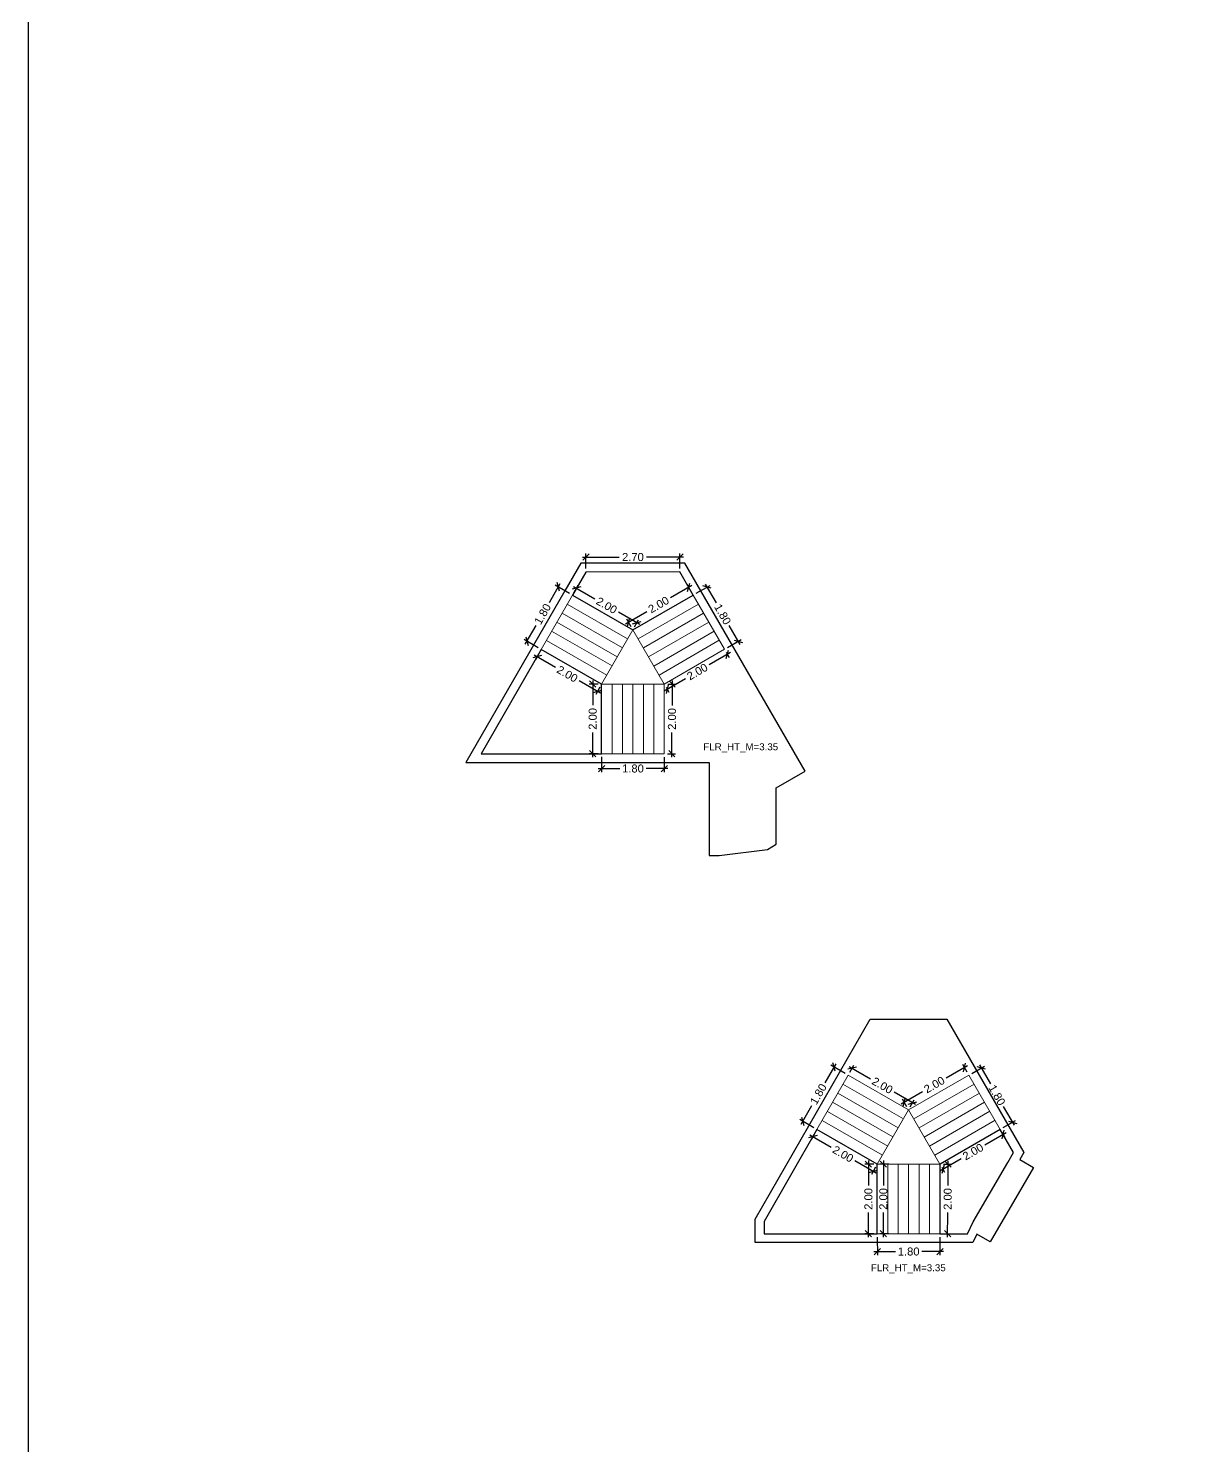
# Model space of a CAD drawing. Header units: metres. Extents: x 256329 to 886268, y -249371 to 355.
# Drawn here: x 281905.09 to 281938.31, y -238.86 to -198.13 of the extents above; entities that cross this region are included whole.
import ezdxf

# ---------------------------------------------------------------- set-up
doc = ezdxf.new("R2010")
doc.units = ezdxf.units.M
doc.header["$MEASUREMENT"] = 0
doc.header["$PDMODE"] = 35
doc.linetypes.add('CONTINOUS', pattern=[0])
doc.layers.get('0').update_dxf_attribs({"lineweight": 18})
doc.layers.get('Defpoints').update_dxf_attribs({"lineweight": 20})
for name, color, linetype, plot in [('BLK_1_FLR_9_STAIR_3', 7, 'Continuous', False), ('BLK_1_FLR_9_STAIR_3_LANDING_1', 7, 'Continuous', False), ('BLK_1_FLR_9_STAIR_3_LANDING_2', 7, 'Continuous', False), ('BLK_1_FLR_9_STAIR_4', 7, 'Continuous', False), ('BLK_1_FLR_9_STAIR_4_LANDING_1', 7, 'Continuous', False), ('BLK_1_FLR_9_STAIR_4_LANDING_2', 7, 'Continuous', False)]:
    doc.layers.add(name, color=color, linetype=linetype, plot=plot)
for name, color, linetype, lineweight in [('BLK_1_FLR_9_STAIR_3_FLIGHT_1', 7, 'Continuous', 0), ('BLK_1_FLR_9_STAIR_3_FLIGHT_2', 7, 'Continuous', 0), ('BLK_1_FLR_9_STAIR_3_FLIGHT_3', 1, 'Continuous', 0), ('BLK_1_FLR_9_STAIR_4_FLIGHT_1', 7, 'Continuous', 0), ('BLK_1_FLR_9_STAIR_4_FLIGHT_2', 7, 'Continuous', 0), ('BLK_1_FLR_9_STAIR_4_FLIGHT_3', 1, 'Continuous', 0)]:
    doc.layers.add(name, color=color, linetype=linetype, lineweight=lineweight)
doc.layers.add('SPA COMMENT', color=7, linetype='Continuous', true_color=0xeb0505)
doc.styles.get("Standard").update_dxf_attribs({"font": 'arial.ttf'})
doc.dimstyles.new('METRIC DIM', dxfattribs={"dimtxt": 0.23, "dimasz": 0.18, "dimexe": 0.1, "dimexo": 0.1, "dimgap": 0.09, "dimtad": 0, "dimzin": 0, "dimdsep": 46, "dimtxsty": 'Standard', "dimblk": 'OBLIQUE', "dimcen": 0, "dimdle": 0.1, "dimclrd": 147, "dimclre": 147, "dimclrt": 7, "dimadec": 0, "dimazin": 0, "dimtfac": 1, "dimtofl": 0, "dimtmove": 0, "dimatfit": 2, "dimfxl": 0.125, "dimtolj": 1, "dimtzin": 0, "dimarcsym": 0})

# ---------------------------------------------------------------- blocks, each defined once
blk = doc.blocks.new('_Oblique')
at = {"color": 0, "linetype": 'ByBlock', "lineweight": -2}
blk.add_line((-0.5, -0.5), (0.5, 0.5), dxfattribs=at)
blk = doc.blocks.new('*D673')
at = {"layer": 'BLK_1_FLR_9_STAIR_3_FLIGHT_2', "color": 147, "lineweight": -2, "transparency": 16777216}
for p, q in [((281929.485289, -232.86884), (281929.485473, -233.380812)), ((281931.285289, -232.868193), (281931.285473, -233.380165)), ((281929.385437, -233.280848), (281930.007937, -233.280624)), ((281931.385437, -233.280129), (281930.762937, -233.280352))]:
    blk.add_line(p, q, dxfattribs=at)
at = {"layer": 'Defpoints', "color": 0, "linetype": 'CONTINOUS', "transparency": 16777216}
for p in [(281929.485253, -232.76884, 0.042641), (281931.285253, -232.768193, 0.042641), (281929.485437, -233.280812)]:
    blk.add_point(p, dxfattribs=at)
at = {"layer": 'BLK_1_FLR_9_STAIR_3_FLIGHT_2', "color": 147, "linetype": 'CONTINOUS', "lineweight": -2, "transparency": 16777216, "xscale": 0.18, "yscale": 0.18, "zscale": 0.18}
for p, rotation in [((281929.485437, -233.280812), 180.020597), ((281931.285437, -233.280165), 0.020597)]:
    blk.add_blockref('_Oblique', p, dxfattribs=dict(at, rotation=rotation))
at = {"layer": 'BLK_1_FLR_9_STAIR_3_FLIGHT_2', "color": 7, "linetype": 'CONTINOUS', "transparency": 16777216, "insert": (281930.385437, -233.280488), "char_height": 0.23, "attachment_point": 5, "rotation": 0.0205967}
blk.add_mtext('\\A1;1.80', dxfattribs=at)
blk = doc.blocks.new('*D674')
at = {"layer": 'BLK_1_FLR_9_STAIR_3_FLIGHT_1', "color": 147, "lineweight": -2, "transparency": 16777216}
for p, q in [((281932.076775, -227.938868), (281931.460849, -228.293012)), ((281932.067376, -228.12314), (281931.940238, -227.902023)), ((281930.168233, -229.036238), (281930.784159, -228.682094)), ((281930.332217, -229.120819), (281930.205079, -228.899701))]:
    blk.add_line(p, q, dxfattribs=at)
at = {"layer": 'Defpoints', "color": 0, "linetype": 'CONTINOUS', "transparency": 16777216}
for p in [(281932.117221, -228.209832, 0.042641), (281930.254925, -228.986392), (281930.382062, -229.20751, 0.042641)]:
    blk.add_point(p, dxfattribs=at)
at = {"layer": 'BLK_1_FLR_9_STAIR_3_FLIGHT_1', "color": 147, "linetype": 'CONTINOUS', "lineweight": -2, "transparency": 16777216, "xscale": 0.18, "yscale": 0.18, "zscale": 0.18}
for p, rotation in [((281931.990084, -227.988714), 29.897956), ((281930.254925, -228.986392), 209.897956)]:
    blk.add_blockref('_Oblique', p, dxfattribs=dict(at, rotation=rotation))
at = {"layer": 'BLK_1_FLR_9_STAIR_3_FLIGHT_1', "color": 7, "linetype": 'CONTINOUS', "transparency": 16777216, "insert": (281931.122504, -228.487553), "char_height": 0.23, "attachment_point": 5, "rotation": 29.8979558}
blk.add_mtext('\\A1;2.00', dxfattribs=at)
blk = doc.blocks.new('*D675')
at = {"layer": 'BLK_1_FLR_9_STAIR_3_FLIGHT_3', "color": 147, "lineweight": -2, "transparency": 16777216}
for p, q in [((281928.676604, -227.960513), (281929.291958, -228.314112)), ((281928.697793, -228.12435), (281928.813131, -227.923631)), ((281930.584105, -229.056614), (281929.968751, -228.703015)), ((281930.431885, -229.120805), (281930.547224, -228.920086))]:
    blk.add_line(p, q, dxfattribs=at)
at = {"layer": 'Defpoints', "color": 0, "linetype": 'CONTINOUS', "transparency": 16777216}
for p in [(281928.763308, -228.010336), (281928.64797, -228.211055, 0.042641), (281930.382062, -229.20751, 0.042641)]:
    blk.add_point(p, dxfattribs=at)
at = {"layer": 'BLK_1_FLR_9_STAIR_3_FLIGHT_3', "color": 147, "linetype": 'CONTINOUS', "lineweight": -2, "transparency": 16777216, "xscale": 0.18, "yscale": 0.18, "zscale": 0.18}
for p, rotation in [((281928.763308, -228.010336), 150.117187), ((281930.497401, -229.006791), 330.117187)]:
    blk.add_blockref('_Oblique', p, dxfattribs=dict(at, rotation=rotation))
at = {"layer": 'BLK_1_FLR_9_STAIR_3_FLIGHT_3', "color": 7, "linetype": 'CONTINOUS', "transparency": 16777216, "insert": (281929.630355, -228.508563), "char_height": 0.23, "attachment_point": 5, "rotation": 330.1171874}
blk.add_mtext('\\A1;2.00', dxfattribs=at)
blk = doc.blocks.new('*D676')
at = {"layer": 'BLK_1_FLR_9_STAIR_3_LANDING_1', "color": 147, "lineweight": -2, "transparency": 16777216}
for p, q in [((281931.385252, -230.768641), (281931.612531, -230.769658)), ((281931.51298, -230.669212), (281931.509802, -231.379028)), ((281931.503131, -232.869409), (281931.506308, -232.159593)), ((281931.376298, -232.76884), (281931.603577, -232.769857))]:
    blk.add_line(p, q, dxfattribs=at)
at = {"layer": 'Defpoints', "color": 0, "linetype": 'CONTINOUS', "transparency": 16777216}
for p in [(281931.285253, -230.768193, 0.042641), (281931.276299, -232.768392, 0.042641), (281931.503578, -232.76941)]:
    blk.add_point(p, dxfattribs=at)
at = {"layer": 'BLK_1_FLR_9_STAIR_3_LANDING_1', "color": 147, "linetype": 'CONTINOUS', "lineweight": -2, "transparency": 16777216, "xscale": 0.18, "yscale": 0.18, "zscale": 0.18}
for p, rotation in [((281931.512532, -230.769211), 89.743523), ((281931.503578, -232.76941), 269.743523)]:
    blk.add_blockref('_Oblique', p, dxfattribs=dict(at, rotation=rotation))
at = {"layer": 'BLK_1_FLR_9_STAIR_3_LANDING_1', "color": 7, "linetype": 'CONTINOUS', "transparency": 16777216, "insert": (281931.508055, -231.76931), "char_height": 0.23, "attachment_point": 5, "rotation": 89.7435229}
blk.add_mtext('\\A1;2.00', dxfattribs=at)
blk = doc.blocks.new('*D677')
at = {"layer": 'BLK_1_FLR_9_STAIR_3_LANDING_1', "color": 147, "lineweight": -2, "transparency": 16777216}
for p, q in [((281933.187184, -229.863806), (281932.57277, -230.218383)), ((281933.06691, -229.85546), (281933.150556, -230.000401)), ((281931.282286, -230.963119), (281931.8967, -230.608541)), ((281931.335236, -230.854805), (281931.418882, -230.999747))]:
    blk.add_line(p, q, dxfattribs=at)
at = {"layer": 'Defpoints', "color": 0, "linetype": 'CONTINOUS', "transparency": 16777216}
for p in [(281933.016926, -229.768848, 0.042641), (281933.100572, -229.913789), (281931.285253, -230.768193, 0.042641)]:
    blk.add_point(p, dxfattribs=at)
at = {"layer": 'BLK_1_FLR_9_STAIR_3_LANDING_1', "color": 147, "linetype": 'CONTINOUS', "lineweight": -2, "transparency": 16777216, "xscale": 0.18, "yscale": 0.18, "zscale": 0.18}
for p, rotation in [((281933.100572, -229.913789), 29.98915999999999), ((281931.368898, -230.913135), 209.98916)]:
    blk.add_blockref('_Oblique', p, dxfattribs=dict(at, rotation=rotation))
at = {"layer": 'BLK_1_FLR_9_STAIR_3_LANDING_1', "color": 7, "linetype": 'CONTINOUS', "transparency": 16777216, "insert": (281932.234735, -230.413462), "char_height": 0.23, "attachment_point": 5, "rotation": 29.9891596}
blk.add_mtext('\\A1;2.00', dxfattribs=at)
blk = doc.blocks.new('*D678')
at = {"layer": 'BLK_1_FLR_9_STAIR_3_LANDING_2', "color": 147, "lineweight": -2, "transparency": 16777216}
for p, q in [((281927.544861, -229.930041), (281928.160215, -230.28364)), ((281927.701337, -229.858443), (281927.581743, -230.066568)), ((281929.452363, -231.026142), (281928.837008, -230.672543)), ((281929.43543, -230.854898), (281929.315835, -231.063024))]:
    blk.add_line(p, q, dxfattribs=at)
at = {"layer": 'Defpoints', "color": 0, "linetype": 'CONTINOUS', "transparency": 16777216}
for p in [(281927.631566, -229.979864), (281927.75116, -229.771738, 0.042641), (281929.485253, -230.768193, 0.042641)]:
    blk.add_point(p, dxfattribs=at)
at = {"layer": 'BLK_1_FLR_9_STAIR_3_LANDING_2', "color": 147, "linetype": 'CONTINOUS', "lineweight": -2, "transparency": 16777216, "xscale": 0.18, "yscale": 0.18, "zscale": 0.18}
for p, rotation in [((281927.631566, -229.979864), 150.117187), ((281929.365658, -230.976319), 330.117187)]:
    blk.add_blockref('_Oblique', p, dxfattribs=dict(at, rotation=rotation))
at = {"layer": 'BLK_1_FLR_9_STAIR_3_LANDING_2', "color": 7, "linetype": 'CONTINOUS', "transparency": 16777216, "insert": (281928.498612, -230.478091), "char_height": 0.23, "attachment_point": 5, "rotation": 330.1171874}
blk.add_mtext('\\A1;2.00', dxfattribs=at)
blk = doc.blocks.new('*D679')
at = {"layer": 'BLK_1_FLR_9_STAIR_3_LANDING_2', "color": 147, "lineweight": -2, "transparency": 16777216}
for p, q in [((281929.385253, -230.768193), (281929.129602, -230.768193)), ((281929.229602, -230.668193), (281929.229602, -231.377907)), ((281929.229602, -232.868193), (281929.229602, -232.15848)), ((281929.385253, -232.768193), (281929.129602, -232.768193))]:
    blk.add_line(p, q, dxfattribs=at)
at = {"layer": 'Defpoints', "color": 0, "linetype": 'CONTINOUS', "transparency": 16777216}
for p in [(281929.485253, -230.768193, 0.042641), (281929.229602, -232.768193), (281929.485253, -232.768193, 0.042641)]:
    blk.add_point(p, dxfattribs=at)
at = {"layer": 'BLK_1_FLR_9_STAIR_3_LANDING_2', "color": 147, "linetype": 'CONTINOUS', "lineweight": -2, "transparency": 16777216, "xscale": 0.18, "yscale": 0.18, "zscale": 0.18}
for p, rotation in [((281929.229602, -230.768193), 90), ((281929.229602, -232.768193), 270)]:
    blk.add_blockref('_Oblique', p, dxfattribs=dict(at, rotation=rotation))
at = {"layer": 'BLK_1_FLR_9_STAIR_3_LANDING_2', "color": 7, "linetype": 'CONTINOUS', "transparency": 16777216, "insert": (281929.229602, -231.768193), "char_height": 0.23, "attachment_point": 5, "rotation": 90}
blk.add_mtext('\\A1;2.00', dxfattribs=at)
blk = doc.blocks.new('*D680')
at = {"layer": 'BLK_1_FLR_9_STAIR_3_FLIGHT_1', "color": 147, "lineweight": -2, "transparency": 16777216}
for p, q in [((281932.203833, -228.159848), (281932.559763, -227.954442)), ((281932.423167, -227.917814), (281932.734315, -228.456973)), ((281933.422839, -229.650054), (281933.111691, -229.110894)), ((281933.103538, -229.718864), (281933.459468, -229.513458))]:
    blk.add_line(p, q, dxfattribs=at)
at = {"layer": 'Defpoints', "color": 0, "linetype": 'CONTINOUS', "transparency": 16777216}
for p in [(281932.117221, -228.209832, 0.042641), (281933.372856, -229.563442), (281933.016926, -229.768848, 0.042641)]:
    blk.add_point(p, dxfattribs=at)
at = {"layer": 'BLK_1_FLR_9_STAIR_3_FLIGHT_1', "color": 147, "linetype": 'CONTINOUS', "lineweight": -2, "transparency": 16777216, "xscale": 0.18, "yscale": 0.18, "zscale": 0.18}
for p, rotation in [((281932.473151, -228.004426), 119.98916), ((281933.372856, -229.563442), 299.98916)]:
    blk.add_blockref('_Oblique', p, dxfattribs=dict(at, rotation=rotation))
at = {"layer": 'BLK_1_FLR_9_STAIR_3_FLIGHT_1', "color": 7, "linetype": 'CONTINOUS', "transparency": 16777216, "insert": (281932.923003, -228.783934), "char_height": 0.23, "attachment_point": 5, "rotation": 299.9891596}
blk.add_mtext('\\A1;1.80', dxfattribs=at)
blk = doc.blocks.new('*D681')
at = {"layer": 'BLK_1_FLR_9_STAIR_3_FLIGHT_3', "color": 147, "lineweight": -2, "transparency": 16777216}
for p, q in [((281928.288669, -227.889257), (281927.978523, -228.428993)), ((281928.561265, -228.161232), (281928.152142, -227.926139)), ((281927.292214, -229.623349), (281927.602361, -229.083613)), ((281927.664456, -229.721915), (281927.255332, -229.486822))]:
    blk.add_line(p, q, dxfattribs=at)
at = {"layer": 'Defpoints', "color": 0, "linetype": 'CONTINOUS', "transparency": 16777216}
for p in [(281928.64797, -228.211055, 0.042641), (281927.342037, -229.536645), (281927.75116, -229.771738, 0.042641)]:
    blk.add_point(p, dxfattribs=at)
at = {"layer": 'BLK_1_FLR_9_STAIR_3_FLIGHT_3', "color": 147, "linetype": 'CONTINOUS', "lineweight": -2, "transparency": 16777216, "xscale": 0.18, "yscale": 0.18, "zscale": 0.18}
for p, rotation in [((281928.238847, -227.975962), 60.117187), ((281927.342037, -229.536645), 240.1171869999999)]:
    blk.add_blockref('_Oblique', p, dxfattribs=dict(at, rotation=rotation))
at = {"layer": 'BLK_1_FLR_9_STAIR_3_FLIGHT_3', "color": 7, "linetype": 'CONTINOUS', "transparency": 16777216, "insert": (281927.790442, -228.756303), "char_height": 0.23, "attachment_point": 5, "rotation": 60.1171874}
blk.add_mtext('\\A1;1.80', dxfattribs=at)
blk = doc.blocks.new('*D682')
at = {"layer": 'BLK_1_FLR_9_STAIR_4_FLIGHT_2', "color": 147, "lineweight": -2, "transparency": 16777216}
for p, q in [((281920.366972, -214.093539), (281920.056825, -214.633275)), ((281920.639568, -214.365514), (281920.230445, -214.130421)), ((281919.370517, -215.827631), (281919.680663, -215.287895)), ((281919.742758, -215.926197), (281919.333635, -215.691104))]:
    blk.add_line(p, q, dxfattribs=at)
at = {"layer": 'Defpoints', "color": 0, "linetype": 'CONTINOUS', "transparency": 16777216}
for p in [(281920.726273, -214.415337, 0.042641), (281919.42034, -215.740927), (281919.829463, -215.97602, 0.042641)]:
    blk.add_point(p, dxfattribs=at)
at = {"layer": 'BLK_1_FLR_9_STAIR_4_FLIGHT_2', "color": 147, "linetype": 'CONTINOUS', "lineweight": -2, "transparency": 16777216, "xscale": 0.18, "yscale": 0.18, "zscale": 0.18}
for p, rotation in [((281920.317149, -214.180244), 60.117187), ((281919.42034, -215.740927), 240.1171869999999)]:
    blk.add_blockref('_Oblique', p, dxfattribs=dict(at, rotation=rotation))
at = {"layer": 'BLK_1_FLR_9_STAIR_4_FLIGHT_2', "color": 7, "linetype": 'CONTINOUS', "transparency": 16777216, "insert": (281919.868744, -214.960585), "char_height": 0.23, "attachment_point": 5, "rotation": 60.1171874}
blk.add_mtext('\\A1;1.80', dxfattribs=at)
blk = doc.blocks.new('*D683')
at = {"layer": 'BLK_1_FLR_9_STAIR_4_LANDING_1', "color": 147, "lineweight": -2, "transparency": 16777216}
for p, q in [((281924.155078, -214.14315), (281923.539152, -214.497294)), ((281924.145678, -214.327422), (281924.018541, -214.106305)), ((281922.246536, -215.24052), (281922.862462, -214.886376)), ((281922.41052, -215.325101), (281922.283382, -215.103983))]:
    blk.add_line(p, q, dxfattribs=at)
at = {"layer": 'Defpoints', "color": 0, "linetype": 'CONTINOUS', "transparency": 16777216}
for p in [(281924.195524, -214.414114, 0.042641), (281922.333227, -215.190674), (281922.460365, -215.411792, 0.042641)]:
    blk.add_point(p, dxfattribs=at)
at = {"layer": 'BLK_1_FLR_9_STAIR_4_LANDING_1', "color": 147, "linetype": 'CONTINOUS', "lineweight": -2, "transparency": 16777216, "xscale": 0.18, "yscale": 0.18, "zscale": 0.18}
for p, rotation in [((281924.068386, -214.192996), 29.897956), ((281922.333227, -215.190674), 209.897956)]:
    blk.add_blockref('_Oblique', p, dxfattribs=dict(at, rotation=rotation))
at = {"layer": 'BLK_1_FLR_9_STAIR_4_LANDING_1', "color": 7, "linetype": 'CONTINOUS', "transparency": 16777216, "insert": (281923.200807, -214.691835), "char_height": 0.23, "attachment_point": 5, "rotation": 29.8979558}
blk.add_mtext('\\A1;2.00', dxfattribs=at)
blk = doc.blocks.new('*D684')
at = {"layer": 'BLK_1_FLR_9_STAIR_4_FLIGHT_2', "color": 147, "lineweight": -2, "transparency": 16777216}
for p, q in [((281920.754906, -214.164795), (281921.370261, -214.518394)), ((281920.776095, -214.328632), (281920.891434, -214.127913)), ((281922.662408, -215.260896), (281922.047054, -214.907297)), ((281922.510188, -215.325087), (281922.625526, -215.124368))]:
    blk.add_line(p, q, dxfattribs=at)
at = {"layer": 'Defpoints', "color": 0, "linetype": 'CONTINOUS', "transparency": 16777216}
for p in [(281920.841611, -214.214618), (281920.726273, -214.415337, 0.042641), (281922.460365, -215.411792, 0.042641)]:
    blk.add_point(p, dxfattribs=at)
at = {"layer": 'BLK_1_FLR_9_STAIR_4_FLIGHT_2', "color": 147, "linetype": 'CONTINOUS', "lineweight": -2, "transparency": 16777216, "xscale": 0.18, "yscale": 0.18, "zscale": 0.18}
for p, rotation in [((281920.841611, -214.214618), 150.117187), ((281922.575704, -215.211073), 330.117187)]:
    blk.add_blockref('_Oblique', p, dxfattribs=dict(at, rotation=rotation))
at = {"layer": 'BLK_1_FLR_9_STAIR_4_FLIGHT_2', "color": 7, "linetype": 'CONTINOUS', "transparency": 16777216, "insert": (281921.708657, -214.712845), "char_height": 0.23, "attachment_point": 5, "rotation": 330.1171874}
blk.add_mtext('\\A1;2.00', dxfattribs=at)
blk = doc.blocks.new('*D685')
at = {"layer": 'BLK_1_FLR_9_STAIR_4_FLIGHT_3', "color": 147, "lineweight": -2, "transparency": 16777216}
for p, q in [((281923.463554, -216.972923), (281923.690834, -216.97394)), ((281923.591282, -216.873494), (281923.588105, -217.58331)), ((281923.581433, -219.073691), (281923.584611, -218.363875)), ((281923.454601, -218.973122), (281923.68188, -218.974139))]:
    blk.add_line(p, q, dxfattribs=at)
at = {"layer": 'Defpoints', "color": 0, "linetype": 'CONTINOUS', "transparency": 16777216}
for p in [(281923.363555, -216.972475, 0.042641), (281923.354602, -218.972674, 0.042641), (281923.581881, -218.973692)]:
    blk.add_point(p, dxfattribs=at)
at = {"layer": 'BLK_1_FLR_9_STAIR_4_FLIGHT_3', "color": 147, "linetype": 'CONTINOUS', "lineweight": -2, "transparency": 16777216, "xscale": 0.18, "yscale": 0.18, "zscale": 0.18}
for p, rotation in [((281923.590835, -216.973493), 89.743523), ((281923.581881, -218.973692), 269.743523)]:
    blk.add_blockref('_Oblique', p, dxfattribs=dict(at, rotation=rotation))
at = {"layer": 'BLK_1_FLR_9_STAIR_4_FLIGHT_3', "color": 7, "linetype": 'CONTINOUS', "transparency": 16777216, "insert": (281923.586358, -217.973592), "char_height": 0.23, "attachment_point": 5, "rotation": 89.7435229}
blk.add_mtext('\\A1;2.00', dxfattribs=at)
blk = doc.blocks.new('*D686')
at = {"layer": 'BLK_1_FLR_9_STAIR_4_FLIGHT_1', "color": 147, "lineweight": -2, "transparency": 16777216}
for p, q in [((281925.265487, -216.068088), (281924.651073, -216.422665)), ((281925.145213, -216.059742), (281925.228858, -216.204683)), ((281923.360589, -217.167401), (281923.975003, -216.812823)), ((281923.413539, -217.059087), (281923.497185, -217.204029))]:
    blk.add_line(p, q, dxfattribs=at)
at = {"layer": 'Defpoints', "color": 0, "linetype": 'CONTINOUS', "transparency": 16777216}
for p in [(281925.095229, -215.97313, 0.042641), (281925.178875, -216.118071), (281923.363555, -216.972475, 0.042641)]:
    blk.add_point(p, dxfattribs=at)
at = {"layer": 'BLK_1_FLR_9_STAIR_4_FLIGHT_1', "color": 147, "linetype": 'CONTINOUS', "lineweight": -2, "transparency": 16777216, "xscale": 0.18, "yscale": 0.18, "zscale": 0.18}
for p, rotation in [((281925.178875, -216.118071), 29.98915999999999), ((281923.447201, -217.117417), 209.98916)]:
    blk.add_blockref('_Oblique', p, dxfattribs=dict(at, rotation=rotation))
at = {"layer": 'BLK_1_FLR_9_STAIR_4_FLIGHT_1', "color": 7, "linetype": 'CONTINOUS', "transparency": 16777216, "insert": (281924.313038, -216.617744), "char_height": 0.23, "attachment_point": 5, "rotation": 29.9891596}
blk.add_mtext('\\A1;2.00', dxfattribs=at)
blk = doc.blocks.new('*D687')
at = {"layer": 'BLK_1_FLR_9_STAIR_4_LANDING_2', "color": 147, "lineweight": -2, "transparency": 16777216}
for p, q in [((281919.623164, -216.134323), (281920.238518, -216.487922)), ((281919.77964, -216.062725), (281919.660046, -216.27085)), ((281921.530665, -217.230424), (281920.915311, -216.876825)), ((281921.513733, -217.05918), (281921.394138, -217.267306))]:
    blk.add_line(p, q, dxfattribs=at)
at = {"layer": 'Defpoints', "color": 0, "linetype": 'CONTINOUS', "transparency": 16777216}
for p in [(281919.709868, -216.184146), (281919.829463, -215.97602, 0.042641), (281921.563555, -216.972475, 0.042641)]:
    blk.add_point(p, dxfattribs=at)
at = {"layer": 'BLK_1_FLR_9_STAIR_4_LANDING_2', "color": 147, "linetype": 'CONTINOUS', "lineweight": -2, "transparency": 16777216, "xscale": 0.18, "yscale": 0.18, "zscale": 0.18}
for p, rotation in [((281919.709868, -216.184146), 150.117187), ((281921.443961, -217.180601), 330.117187)]:
    blk.add_blockref('_Oblique', p, dxfattribs=dict(at, rotation=rotation))
at = {"layer": 'BLK_1_FLR_9_STAIR_4_LANDING_2', "color": 7, "linetype": 'CONTINOUS', "transparency": 16777216, "insert": (281920.576915, -216.682373), "char_height": 0.23, "attachment_point": 5, "rotation": 330.1171874}
blk.add_mtext('\\A1;2.00', dxfattribs=at)
blk = doc.blocks.new('*D688')
at = {"layer": 'BLK_1_FLR_9_STAIR_4_LANDING_2', "color": 147, "lineweight": -2, "transparency": 16777216}
for p, q in [((281921.463555, -216.972475), (281921.207905, -216.972475)), ((281921.307905, -216.872475), (281921.307905, -217.582189)), ((281921.307905, -219.072475), (281921.307905, -218.362762)), ((281921.463555, -218.972475), (281921.207905, -218.972475))]:
    blk.add_line(p, q, dxfattribs=at)
at = {"layer": 'Defpoints', "color": 0, "linetype": 'CONTINOUS', "transparency": 16777216}
for p in [(281921.563555, -216.972475, 0.042641), (281921.307905, -218.972475), (281921.563555, -218.972475, 0.042641)]:
    blk.add_point(p, dxfattribs=at)
at = {"layer": 'BLK_1_FLR_9_STAIR_4_LANDING_2', "color": 147, "linetype": 'CONTINOUS', "lineweight": -2, "transparency": 16777216, "xscale": 0.18, "yscale": 0.18, "zscale": 0.18}
for p, rotation in [((281921.307905, -216.972475), 90), ((281921.307905, -218.972475), 270)]:
    blk.add_blockref('_Oblique', p, dxfattribs=dict(at, rotation=rotation))
at = {"layer": 'BLK_1_FLR_9_STAIR_4_LANDING_2', "color": 7, "linetype": 'CONTINOUS', "transparency": 16777216, "insert": (281921.307905, -217.972475), "char_height": 0.23, "attachment_point": 5, "rotation": 90}
blk.add_mtext('\\A1;2.00', dxfattribs=at)
blk = doc.blocks.new('*D689')
at = {"layer": 'BLK_1_FLR_9_STAIR_4_FLIGHT_1', "color": 147, "lineweight": -2, "transparency": 16777216}
for p, q in [((281924.282136, -214.36413), (281924.677643, -214.135884)), ((281924.541047, -214.099256), (281924.852195, -214.638415)), ((281925.540719, -215.831496), (281925.229571, -215.292336)), ((281925.181841, -215.923146), (281925.577348, -215.6949))]:
    blk.add_line(p, q, dxfattribs=at)
at = {"layer": 'Defpoints', "color": 0, "linetype": 'CONTINOUS', "transparency": 16777216}
for p in [(281924.195524, -214.414114, 0.042641), (281925.490736, -215.744884), (281925.095229, -215.97313, 0.042641)]:
    blk.add_point(p, dxfattribs=at)
at = {"layer": 'BLK_1_FLR_9_STAIR_4_FLIGHT_1', "color": 147, "linetype": 'CONTINOUS', "lineweight": -2, "transparency": 16777216, "xscale": 0.18, "yscale": 0.18, "zscale": 0.18}
for p, rotation in [((281924.591031, -214.185868), 119.98916), ((281925.490736, -215.744884), 299.98916)]:
    blk.add_blockref('_Oblique', p, dxfattribs=dict(at, rotation=rotation))
at = {"layer": 'BLK_1_FLR_9_STAIR_4_FLIGHT_1', "color": 7, "linetype": 'CONTINOUS', "transparency": 16777216, "insert": (281925.040883, -214.965376), "char_height": 0.23, "attachment_point": 5, "rotation": 299.9891596}
blk.add_mtext('\\A1;1.80', dxfattribs=at)
blk = doc.blocks.new('*D690')
at = {"layer": 'BLK_1_FLR_9_STAIR_4_FLIGHT_3', "color": 147, "lineweight": -2, "transparency": 16777216}
for p, q in [((281921.563555, -219.058677), (281921.563555, -219.499653)), ((281923.363555, -219.072475), (281923.363555, -219.499653)), ((281921.463555, -219.399653), (281922.086055, -219.399653)), ((281923.463555, -219.399653), (281922.841055, -219.399653))]:
    blk.add_line(p, q, dxfattribs=at)
at = {"layer": 'Defpoints', "color": 0, "linetype": 'CONTINOUS', "transparency": 16777216}
for p in [(281921.563555, -218.958677, 0.042641), (281923.363555, -218.972475, 0.042641), (281921.563555, -219.399653)]:
    blk.add_point(p, dxfattribs=at)
at = {"layer": 'BLK_1_FLR_9_STAIR_4_FLIGHT_3', "color": 147, "linetype": 'CONTINOUS', "lineweight": -2, "transparency": 16777216, "xscale": 0.18, "yscale": 0.18, "zscale": 0.18, "rotation": 180}
blk.add_blockref('_Oblique', (281921.563555, -219.399653), dxfattribs=at)
at = {"layer": 'BLK_1_FLR_9_STAIR_4_FLIGHT_3', "color": 147, "linetype": 'CONTINOUS', "lineweight": -2, "transparency": 16777216, "xscale": 0.18, "yscale": 0.18, "zscale": 0.18}
blk.add_blockref('_Oblique', (281923.363555, -219.399653), dxfattribs=at)
at = {"layer": 'BLK_1_FLR_9_STAIR_4_FLIGHT_3', "color": 7, "linetype": 'CONTINOUS', "transparency": 16777216, "insert": (281922.463555, -219.399653), "char_height": 0.23, "attachment_point": 5}
blk.add_mtext('\\A1;1.80', dxfattribs=at)
blk = doc.blocks.new('*D691')
at = {"layer": 'BLK_1_FLR_9_STAIR_4_LANDING_1', "color": 147, "lineweight": -2, "transparency": 16777216}
for p, q in [((281921.013266, -213.321684), (281922.072449, -213.321684)), ((281921.113266, -213.651562), (281921.113266, -213.221684)), ((281923.912206, -213.321684), (281922.853022, -213.321684)), ((281923.812206, -213.650899), (281923.812206, -213.221684))]:
    blk.add_line(p, q, dxfattribs=at)
at = {"layer": 'Defpoints', "color": 0, "linetype": 'CONTINOUS', "transparency": 16777216}
for p in [(281921.113266, -213.321684), (281921.113266, -213.751562, 0.042641), (281923.812206, -213.750899, 0.042641)]:
    blk.add_point(p, dxfattribs=at)
at = {"layer": 'BLK_1_FLR_9_STAIR_4_LANDING_1', "color": 147, "linetype": 'CONTINOUS', "lineweight": -2, "transparency": 16777216, "xscale": 0.18, "yscale": 0.18, "zscale": 0.18, "rotation": 180}
blk.add_blockref('_Oblique', (281921.113266, -213.321684), dxfattribs=at)
at = {"layer": 'BLK_1_FLR_9_STAIR_4_LANDING_1', "color": 147, "linetype": 'CONTINOUS', "lineweight": -2, "transparency": 16777216, "xscale": 0.18, "yscale": 0.18, "zscale": 0.18}
blk.add_blockref('_Oblique', (281923.812206, -213.321684), dxfattribs=at)
at = {"layer": 'BLK_1_FLR_9_STAIR_4_LANDING_1', "color": 7, "linetype": 'CONTINOUS', "transparency": 16777216, "insert": (281922.462736, -213.321684), "char_height": 0.23, "attachment_point": 5}
blk.add_mtext('\\A1;2.70', dxfattribs=at)
blk = doc.blocks.new('*D692')
at = {"layer": 'BLK_1_FLR_9_STAIR_3_FLIGHT_2', "color": 147, "lineweight": -2, "transparency": 16777216}
for p, q in [((281929.814344, -230.768193), (281929.558693, -230.768193)), ((281929.658693, -230.668193), (281929.658693, -231.377907)), ((281929.658693, -232.868193), (281929.658693, -232.15848)), ((281929.814344, -232.768193), (281929.558693, -232.768193))]:
    blk.add_line(p, q, dxfattribs=at)
at = {"layer": 'Defpoints', "color": 0, "linetype": 'CONTINOUS', "transparency": 16777216}
for p in [(281929.914344, -230.768193, 0.042641), (281929.658693, -232.768193), (281929.914344, -232.768193, 0.042641)]:
    blk.add_point(p, dxfattribs=at)
at = {"layer": 'BLK_1_FLR_9_STAIR_3_FLIGHT_2', "color": 147, "linetype": 'CONTINOUS', "lineweight": -2, "transparency": 16777216, "xscale": 0.18, "yscale": 0.18, "zscale": 0.18}
for p, rotation in [((281929.658693, -230.768193), 90), ((281929.658693, -232.768193), 270)]:
    blk.add_blockref('_Oblique', p, dxfattribs=dict(at, rotation=rotation))
at = {"layer": 'BLK_1_FLR_9_STAIR_3_FLIGHT_2', "color": 7, "linetype": 'CONTINOUS', "transparency": 16777216, "insert": (281929.658693, -231.768193), "char_height": 0.23, "attachment_point": 5, "rotation": 90}
blk.add_mtext('\\A1;2.00', dxfattribs=at)

msp = doc.modelspace()

# ---------------------------------------------------------------- linework, layer by layer
at = {"layer": 'BLK_1_FLR_9_STAIR_3', "color": 7, "linetype": 'CONTINOUS'}
msp.add_lwpolyline([(281929.279722, -226.603202), (281931.482514, -226.603202), (281933.694077, -230.435415), (281933.580946, -230.631215), (281933.969471, -230.860976), (281932.723779, -232.999157), (281932.347905, -232.782767), (281932.228172, -233.021473), (281925.976429, -233.023037), (281925.976261, -232.352085)], close=True, dxfattribs=at)
at = {"layer": 'BLK_1_FLR_9_STAIR_3_FLIGHT_1', "color": 3, "linetype": 'CONTINOUS'}
for p, q in [((281930.382062, -229.20751), (281932.117221, -228.209832)), ((281930.535498, -229.469013), (281932.267172, -228.469668)), ((281930.685449, -229.728849), (281932.417123, -228.729504)), ((281930.8354, -229.988685), (281932.567074, -228.98934)), ((281930.985351, -230.248521), (281932.717025, -229.249176)), ((281931.135302, -230.508357), (281932.866976, -229.509012)), ((281931.285253, -230.768193), (281933.016926, -229.768848))]:
    msp.add_line(p, q, dxfattribs=at)
at = {"layer": 'BLK_1_FLR_9_STAIR_3_FLIGHT_1', "ltscale": 0.05}
msp.add_lwpolyline([(281930.382062, -229.20751), (281931.285253, -230.768193), (281933.016926, -229.768848), (281932.117221, -228.209832), (281930.382062, -229.20751)], dxfattribs=at)
at = {"layer": 'BLK_1_FLR_9_STAIR_3_FLIGHT_2', "color": 3, "linetype": 'CONTINOUS'}
for p, q in [((281929.485253, -230.768193), (281929.485253, -232.768193)), ((281929.785253, -230.768193), (281929.785253, -232.768193)), ((281930.085253, -230.768193), (281930.085253, -232.768193)), ((281930.385253, -230.768193), (281930.385253, -232.768193)), ((281930.685253, -230.768193), (281930.685253, -232.768193)), ((281930.985253, -230.768193), (281930.985253, -232.768193)), ((281931.285253, -230.768193), (281931.285253, -232.768193))]:
    msp.add_line(p, q, dxfattribs=at)
at = {"layer": 'BLK_1_FLR_9_STAIR_3_FLIGHT_2', "color": 7, "linetype": 'CONTINOUS'}
msp.add_lwpolyline([(281931.285253, -230.768193), (281929.485253, -230.768193), (281929.485253, -232.768193), (281931.285253, -232.768193)], close=True, dxfattribs=at)
at = {"layer": 'BLK_1_FLR_9_STAIR_3_FLIGHT_3', "color": 3, "linetype": 'CONTINOUS'}
for p, q in [((281930.232594, -229.467624), (281928.498502, -228.471169)), ((281930.382062, -229.20751), (281928.64797, -228.211055)), ((281930.083126, -229.727738), (281928.349033, -228.731282)), ((281929.784189, -230.247966), (281928.050097, -229.25151)), ((281929.933658, -229.987852), (281928.199565, -228.991396)), ((281929.634721, -230.508079), (281927.900629, -229.511624)), ((281929.485253, -230.768193), (281927.75116, -229.771738))]:
    msp.add_line(p, q, dxfattribs=at)
at = {"layer": 'BLK_1_FLR_9_STAIR_3_FLIGHT_3', "color": 7, "linetype": 'CONTINOUS'}
msp.add_lwpolyline([(281928.64797, -228.211055), (281927.75116, -229.771738), (281929.485253, -230.768193), (281930.382062, -229.20751), (281928.64797, -228.211055)], dxfattribs=at)
at = {"layer": 'BLK_1_FLR_9_STAIR_3_LANDING_1', "color": 7, "linetype": 'CONTINOUS'}
msp.add_lwpolyline([(281931.285253, -230.768193), (281931.285253, -232.768193), (281932.071815, -232.768193), (281932.241769, -232.429366), (281932.241769, -232.429366), (281933.236151, -230.721613), (281933.236151, -230.721613), (281933.401557, -230.435339), (281933.016926, -229.768848), (281931.286466, -230.77029)], dxfattribs=at)
at = {"layer": 'BLK_1_FLR_9_STAIR_3_LANDING_2', "color": 7, "linetype": 'CONTINOUS'}
msp.add_lwpolyline([(281929.485253, -230.768193), (281927.75116, -229.771738), (281926.229597, -232.419655), (281926.229685, -232.769655), (281929.485253, -232.768193), (281929.485253, -230.768193)], dxfattribs=at)
at = {"layer": 'BLK_1_FLR_9_STAIR_4', "color": 7, "linetype": 'CONTINOUS'}
msp.add_lwpolyline([(281923.958402, -213.497544), (281920.967707, -213.498279), (281920.50703, -214.288436), (281919.609961, -215.849571), (281917.659151, -219.227457), (281924.651553, -219.224431), (281924.652223, -221.901022), (281924.941515, -221.90095), (281926.326698, -221.723385), (281926.58003, -221.577174), (281926.579718, -219.954233), (281927.410683, -219.474022)], close=True, dxfattribs=at)
at = {"layer": 'BLK_1_FLR_9_STAIR_4_FLIGHT_1', "color": 3, "linetype": 'CONTINOUS'}
for p, q in [((281922.460365, -215.411792), (281924.195524, -214.414114)), ((281922.613801, -215.673295), (281924.345475, -214.67395)), ((281922.763752, -215.933131), (281924.495426, -214.933786)), ((281922.913703, -216.192967), (281924.645377, -215.193622)), ((281923.063654, -216.452803), (281924.795327, -215.453458)), ((281923.213605, -216.712639), (281924.945278, -215.713294)), ((281923.363555, -216.972475), (281925.095229, -215.97313))]:
    msp.add_line(p, q, dxfattribs=at)
at = {"layer": 'BLK_1_FLR_9_STAIR_4_FLIGHT_1', "ltscale": 0.05}
msp.add_lwpolyline([(281922.460365, -215.411792), (281923.363555, -216.972475), (281925.095229, -215.97313), (281924.195524, -214.414114), (281922.460365, -215.411792)], dxfattribs=at)
at = {"layer": 'BLK_1_FLR_9_STAIR_4_FLIGHT_2', "color": 3, "linetype": 'CONTINOUS'}
for p, q in [((281922.460365, -215.411792), (281920.726273, -214.415337)), ((281922.161429, -215.93202), (281920.427336, -214.935564)), ((281922.310897, -215.671906), (281920.576804, -214.675451)), ((281921.862492, -216.452247), (281920.1284, -215.455792)), ((281922.01196, -216.192134), (281920.277868, -215.195678)), ((281921.713024, -216.712361), (281919.978931, -215.715906)), ((281921.563555, -216.972475), (281919.829463, -215.97602))]:
    msp.add_line(p, q, dxfattribs=at)
at = {"layer": 'BLK_1_FLR_9_STAIR_4_FLIGHT_2', "color": 7, "linetype": 'CONTINOUS'}
msp.add_lwpolyline([(281920.726273, -214.415337), (281919.829463, -215.97602), (281921.563555, -216.972475), (281922.460365, -215.411792), (281920.726273, -214.415337)], dxfattribs=at)
at = {"layer": 'BLK_1_FLR_9_STAIR_4_FLIGHT_3', "color": 3, "linetype": 'CONTINOUS'}
for p, q in [((281921.563555, -216.972475), (281921.563555, -218.972475)), ((281921.863555, -216.972475), (281921.863555, -218.972475)), ((281922.163555, -216.972475), (281922.163555, -218.972475)), ((281922.463555, -216.972475), (281922.463555, -218.972475)), ((281922.763555, -216.972475), (281922.763555, -218.972475)), ((281923.063555, -216.972475), (281923.063555, -218.972475)), ((281923.363555, -216.972475), (281923.363555, -218.972475))]:
    msp.add_line(p, q, dxfattribs=at)
at = {"layer": 'BLK_1_FLR_9_STAIR_4_FLIGHT_3', "color": 7, "linetype": 'CONTINOUS'}
msp.add_lwpolyline([(281923.363555, -216.972475), (281921.563555, -216.972475), (281921.563555, -218.972475), (281923.363555, -218.972475)], close=True, dxfattribs=at)
at = {"layer": 'BLK_1_FLR_9_STAIR_4_LANDING_1', "color": 7, "linetype": 'CONTINOUS'}
msp.add_lwpolyline([(281923.812206, -213.750899), (281921.113266, -213.751562), (281920.726273, -214.415337), (281922.460365, -215.411792), (281924.195524, -214.414114), (281923.812206, -213.750899)], dxfattribs=at)
at = {"layer": 'BLK_1_FLR_9_STAIR_4_LANDING_2', "ltscale": 0.05}
msp.add_lwpolyline([(281921.563555, -216.972475), (281919.829463, -215.97602), (281918.098521, -218.973198), (281921.563555, -218.973198), (281921.563555, -216.972475)], dxfattribs=at)
at = {"layer": 'SPA COMMENT'}
msp.add_lwpolyline([(282019.533834, -923.457838), (281905.092794, -923.457838), (281905.092794, 21.834427), (282019.533834, 21.834427)], close=True, dxfattribs=at)

# ---------------------------------------------------------------- texts
at = {"layer": 'BLK_1_FLR_9_STAIR_3', "color": 7, "linetype": 'CONTINOUS', "insert": (281931.449789, -233.645954, -0.042641), "char_height": 0.2, "attachment_point": 3}
msp.add_mtext_dynamic_manual_height_columns('FLR_HT_M=3.35', width=2.272281, gutter_width=0.405, heights=[0.300679], dxfattribs=at)
at = {"layer": 'BLK_1_FLR_9_STAIR_4', "color": 7, "linetype": 'CONTINOUS', "insert": (281926.635715, -218.674474, -0.042641), "char_height": 0.2, "attachment_point": 3}
msp.add_mtext_dynamic_manual_height_columns('FLR_HT_M=3.35', width=2.272281, gutter_width=0.405, heights=[0.300679], dxfattribs=at)

# ---------------------------------------------------------------- dimensions: what is measured, and where the dimension line sits
at = {"layer": 'BLK_1_FLR_9_STAIR_3_FLIGHT_1', "color": 2, "linetype": 'CONTINOUS'}
dim = msp.add_aligned_dim(p1=(281932.117221, -228.209832), p2=(281930.382062, -229.20751), distance=-0.255063, dimstyle='METRIC DIM', override={"dimfxl": 0.18}, dxfattribs=at)
dim.commit()
dim.dimension.update_dxf_attribs({"geometry": '*D674', "text_midpoint": (281931.122504, -228.487553, -0.042641)})
at = {"layer": 'BLK_1_FLR_9_STAIR_3_FLIGHT_1', "color": 1, "linetype": 'CONTINOUS'}
dim = msp.add_aligned_dim(p1=(281932.117221, -228.209832), p2=(281933.016926, -229.768848), distance=0.410947, dimstyle='METRIC DIM', override={"dimfxl": 0.18}, dxfattribs=at)
dim.commit()
dim.dimension.update_dxf_attribs({"geometry": '*D680', "text_midpoint": (281932.923003, -228.783934, -0.042641)})
at = {"layer": 'BLK_1_FLR_9_STAIR_3_FLIGHT_2', "color": 2, "linetype": 'CONTINOUS'}
dim = msp.add_aligned_dim(p1=(281929.914344, -230.768193), p2=(281929.914344, -232.768193), distance=-0.255651, dimstyle='METRIC DIM', override={"dimfxl": 0.18}, dxfattribs=at)
dim.commit()
dim.dimension.update_dxf_attribs({"geometry": '*D692', "text_midpoint": (281929.658693, -231.768193, -0.042641)})
at = {"layer": 'BLK_1_FLR_9_STAIR_3_FLIGHT_2', "color": 1, "linetype": 'CONTINOUS'}
dim = msp.add_aligned_dim(p1=(281931.285253, -232.768193), p2=(281929.485253, -232.76884), distance=0.511972, dimstyle='METRIC DIM', override={"dimfxl": 0.18}, dxfattribs=at)
dim.commit()
dim.dimension.update_dxf_attribs({"geometry": '*D673', "text_midpoint": (281930.385437, -233.280488, -0.042641)})
at = {"layer": 'BLK_1_FLR_9_STAIR_3_FLIGHT_3', "color": 1, "linetype": 'CONTINOUS'}
dim = msp.add_aligned_dim(p1=(281928.64797, -228.211055), p2=(281927.75116, -229.771738), distance=-0.471858, dimstyle='METRIC DIM', override={"dimfxl": 0.18}, dxfattribs=at)
dim.commit()
dim.dimension.update_dxf_attribs({"geometry": '*D681', "text_midpoint": (281927.790442, -228.756303, -0.042641)})
at = {"layer": 'BLK_1_FLR_9_STAIR_3_FLIGHT_3', "color": 2, "linetype": 'CONTINOUS'}
dim = msp.add_aligned_dim(p1=(281930.382062, -229.20751), p2=(281928.64797, -228.211055), distance=-0.231497, dimstyle='METRIC DIM', override={"dimfxl": 0.18}, dxfattribs=at)
dim.commit()
dim.dimension.update_dxf_attribs({"geometry": '*D675', "text_midpoint": (281929.630355, -228.508563, -0.042641)})
at = {"layer": 'BLK_1_FLR_9_STAIR_3_LANDING_1', "color": 1, "linetype": 'CONTINOUS'}
dim = msp.add_aligned_dim(p1=(281931.285253, -230.768193), p2=(281933.016926, -229.768848), distance=-0.167346, dimstyle='METRIC DIM', override={"dimfxl": 0.18}, dxfattribs=at)
dim.commit()
dim.dimension.update_dxf_attribs({"geometry": '*D677', "text_midpoint": (281932.234735, -230.413462, -0.042641)})
at = {"layer": 'BLK_1_FLR_9_STAIR_3_LANDING_1', "color": 2, "linetype": 'CONTINOUS'}
dim = msp.add_aligned_dim(p1=(281931.285253, -230.768193), p2=(281931.276299, -232.768392), distance=0.227281, dimstyle='METRIC DIM', override={"dimfxl": 0.18}, dxfattribs=at)
dim.commit()
dim.dimension.update_dxf_attribs({"geometry": '*D676', "text_midpoint": (281931.508055, -231.76931, -0.042641)})
at = {"layer": 'BLK_1_FLR_9_STAIR_3_LANDING_2', "color": 1, "linetype": 'CONTINOUS'}
dim = msp.add_aligned_dim(p1=(281929.485253, -230.768193), p2=(281927.75116, -229.771738), distance=0.24004, dimstyle='METRIC DIM', override={"dimfxl": 0.18}, dxfattribs=at)
dim.commit()
dim.dimension.update_dxf_attribs({"geometry": '*D678', "text_midpoint": (281928.498612, -230.478091, -0.042641)})
at = {"layer": 'BLK_1_FLR_9_STAIR_3_LANDING_2', "color": 2, "linetype": 'CONTINOUS'}
dim = msp.add_aligned_dim(p1=(281929.485253, -230.768193), p2=(281929.485253, -232.768193), distance=-0.255651, dimstyle='METRIC DIM', override={"dimfxl": 0.18}, dxfattribs=at)
dim.commit()
dim.dimension.update_dxf_attribs({"geometry": '*D679', "text_midpoint": (281929.229602, -231.768193, -0.042641)})
at = {"layer": 'BLK_1_FLR_9_STAIR_4_FLIGHT_1', "color": 1, "linetype": 'CONTINOUS'}
dim = msp.add_aligned_dim(p1=(281924.195524, -214.414114), p2=(281925.095229, -215.97313), distance=0.456642, dimstyle='METRIC DIM', override={"dimfxl": 0.18}, dxfattribs=at)
dim.commit()
dim.dimension.update_dxf_attribs({"geometry": '*D689', "text_midpoint": (281925.040883, -214.965376, -0.042641)})
at = {"layer": 'BLK_1_FLR_9_STAIR_4_FLIGHT_1', "color": 2, "linetype": 'CONTINOUS'}
dim = msp.add_aligned_dim(p1=(281923.363555, -216.972475), p2=(281925.095229, -215.97313), distance=-0.167346, dimstyle='METRIC DIM', override={"dimfxl": 0.18}, dxfattribs=at)
dim.commit()
dim.dimension.update_dxf_attribs({"geometry": '*D686', "text_midpoint": (281924.313038, -216.617744, -0.042641)})
at = {"layer": 'BLK_1_FLR_9_STAIR_4_FLIGHT_2', "color": 1, "linetype": 'CONTINOUS'}
dim = msp.add_aligned_dim(p1=(281920.726273, -214.415337), p2=(281919.829463, -215.97602), distance=-0.471858, dimstyle='METRIC DIM', override={"dimfxl": 0.18}, dxfattribs=at)
dim.commit()
dim.dimension.update_dxf_attribs({"geometry": '*D682', "text_midpoint": (281919.868744, -214.960585, -0.042641)})
at = {"layer": 'BLK_1_FLR_9_STAIR_4_FLIGHT_2', "color": 2, "linetype": 'CONTINOUS'}
dim = msp.add_aligned_dim(p1=(281922.460365, -215.411792), p2=(281920.726273, -214.415337), distance=-0.231497, dimstyle='METRIC DIM', override={"dimfxl": 0.18}, dxfattribs=at)
dim.commit()
dim.dimension.update_dxf_attribs({"geometry": '*D684', "text_midpoint": (281921.708657, -214.712845, -0.042641)})
at = {"layer": 'BLK_1_FLR_9_STAIR_4_FLIGHT_3', "color": 2, "linetype": 'CONTINOUS'}
dim = msp.add_aligned_dim(p1=(281923.363555, -216.972475), p2=(281923.354602, -218.972674), distance=0.227281, dimstyle='METRIC DIM', override={"dimfxl": 0.18}, dxfattribs=at)
dim.commit()
dim.dimension.update_dxf_attribs({"geometry": '*D685', "text_midpoint": (281923.586358, -217.973592, -0.042641)})
at = {"layer": 'BLK_1_FLR_9_STAIR_4_FLIGHT_3', "color": 1, "linetype": 'CONTINOUS'}
dim = msp.add_linear_dim(base=(281921.563555, -219.399653, -0.042641), p1=(281923.363555, -218.972475), p2=(281921.563555, -218.958677), angle=180, dimstyle='METRIC DIM', override={"dimfxl": 0.18}, dxfattribs=at)
dim.commit()
dim.dimension.update_dxf_attribs({"geometry": '*D690', "text_midpoint": (281922.463555, -219.399653, -0.042641)})
at = {"layer": 'BLK_1_FLR_9_STAIR_4_LANDING_1', "color": 1, "linetype": 'CONTINOUS'}
dim = msp.add_linear_dim(base=(281921.113266, -213.321684, -0.042641), p1=(281923.812206, -213.750899), p2=(281921.113266, -213.751562), angle=180, dimstyle='METRIC DIM', override={"dimfxl": 0.18}, dxfattribs=at)
dim.commit()
dim.dimension.update_dxf_attribs({"geometry": '*D691', "text_midpoint": (281922.462736, -213.321684, -0.042641)})
at = {"layer": 'BLK_1_FLR_9_STAIR_4_LANDING_1', "color": 2, "linetype": 'CONTINOUS'}
dim = msp.add_aligned_dim(p1=(281924.195524, -214.414114), p2=(281922.460365, -215.411792), distance=-0.255063, dimstyle='METRIC DIM', override={"dimfxl": 0.18}, dxfattribs=at)
dim.commit()
dim.dimension.update_dxf_attribs({"geometry": '*D683', "text_midpoint": (281923.200807, -214.691835, -0.042641)})
at = {"layer": 'BLK_1_FLR_9_STAIR_4_LANDING_2', "color": 1, "linetype": 'CONTINOUS'}
dim = msp.add_aligned_dim(p1=(281921.563555, -216.972475), p2=(281919.829463, -215.97602), distance=0.24004, dimstyle='METRIC DIM', override={"dimfxl": 0.18}, dxfattribs=at)
dim.commit()
dim.dimension.update_dxf_attribs({"geometry": '*D687', "text_midpoint": (281920.576915, -216.682373, -0.042641)})
at = {"layer": 'BLK_1_FLR_9_STAIR_4_LANDING_2', "color": 2, "linetype": 'CONTINOUS'}
dim = msp.add_aligned_dim(p1=(281921.563555, -216.972475), p2=(281921.563555, -218.972475), distance=-0.25565, dimstyle='METRIC DIM', override={"dimfxl": 0.18}, dxfattribs=at)
dim.commit()
dim.dimension.update_dxf_attribs({"geometry": '*D688', "text_midpoint": (281921.307905, -217.972475, -0.042641)})

doc.saveas('drawing.dxf')
